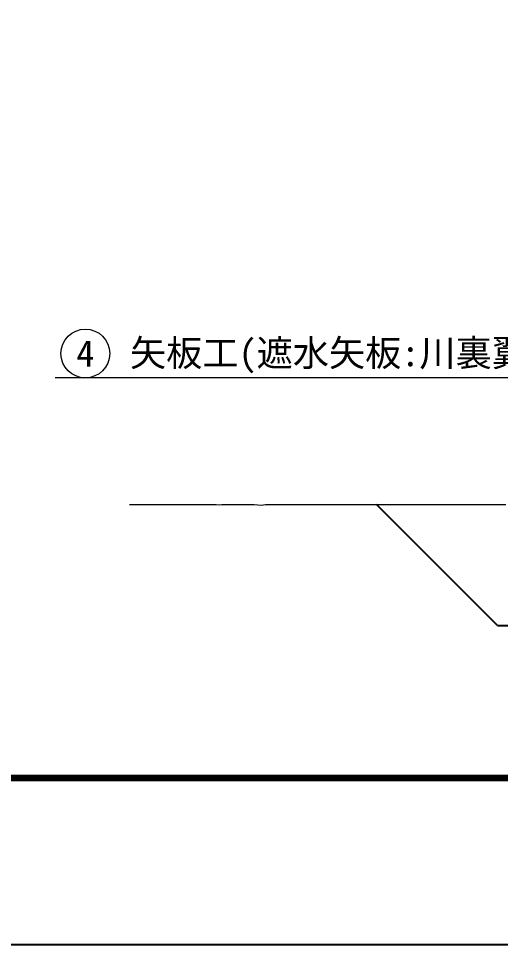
# Model space of a CAD drawing. Header units: millimetres. Extents: x -2078669 to -1085629, y -5987148 to 310365.
# Drawn here: x -1555512 to -1523719, y -802452 to -741313 of the extents above; entities that cross this region are included whole.
import ezdxf
from ezdxf.enums import TextEntityAlignment as Align

# ---------------------------------------------------------------- set-up
doc = ezdxf.new("R2010")
doc.units = ezdxf.units.MM
doc.header["$LTSCALE"] = 500
doc.layers.get('Defpoints').update_dxf_attribs({"color": 153})
for name, color, linetype, lineweight in [('D-BGD', 7, 'Continuous', 13), ('D-BYP-STR2', 6, 'Continuous', 25), ('D-BYP-STRC', 1, 'Continuous', 13), ('D-TTL', 2, 'Continuous', 140)]:
    doc.layers.add(name, color=color, linetype=linetype, lineweight=lineweight)
doc.styles.add('MS ゴシック', font='MS Gothic.ttf')

msp = doc.modelspace()

# ---------------------------------------------------------------- linework, layer by layer
at = {"layer": 'D-BGD', "linetype": 'Continuous', "lineweight": 13, "elevation": 708000}
msp.add_lwpolyline([(-1548198.4, -773399.6), (-1547866.3, -773399.6), (-1547729, -773399.6), (-1547490.3, -773399.6), (-1546813.5, -773399.6), (-1546424.5, -773399.6), (-1545898, -773399.6), (-1544982.7, -773399.6), (-1544982.3, -773399.6), (-1544066.8, -773399.6), (-1543540.6, -773399.6), (-1543151.3, -773399.6), (-1542474.1, -773399.6), (-1542235.8, -773423.4), (-1542098.8, -773399.6), (-1541320.2, -773399.6), (-1540657, -773399.6), (-1540404.7, -773399.6), (-1539965.8, -773399.6), (-1539489.2, -773447.1), (-1539215.2, -773399.6), (-1538573.6, -773399.6), (-1537773.4, -773399.6), (-1537658.1, -773399.6), (-1537457.5, -773399.6), (-1536742.6, -773399.6), (-1536331.6, -773399.6), (-1535827, -773399.6), (-1534949.3, -773399.6), (-1534911.5, -773403.4), (-1534889.8, -773399.6), (-1533996, -773399.6), (-1533448, -773399.6), (-1532441, -773399.6), (-1532006.2, -773399.6), (-1531249.4, -773399.6), (-1530564.4, -773399.6), (-1530333.8, -773399.6), (-1529932.7, -773399.6), (-1529418.3, -773399.6), (-1529122.6, -773399.6), (-1528502.8, -773399.6), (-1527680.8, -773399.6), (-1527587.2, -773399.6), (-1527424.4, -773399.6), (-1526671.7, -773399.6), (-1526239, -773399.6), (-1525756.2, -773399.6), (-1524916.2, -773399.6), (-1524840.6, -773407.2), (-1524797.2, -773399.6), (-1523925.1, -773399.6), (-1523355.4, -773399.6)], dxfattribs=at)
at = {"layer": 'D-BYP-STR2', "ltscale": 1500}
for q in [(-1531906.9, -773399.6, 708000), (-1489406.9, -781399.6, 708000)]:
    msp.add_line((-1523906.9, -781399.6, 708000), q, dxfattribs=at)
at = {"layer": 'D-BYP-STRC'}
msp.add_line((-1516698.6, -765042.1), (-1553098.6, -765042.1), dxfattribs=at)
msp.add_circle((-1551103.2, -763432.1), 1610, dxfattribs=at)
at = {"layer": 'D-TTL'}
msp.add_line((-1777887.6, -791452.3), (-1377887.6, -791452.3), dxfattribs=at)
at = {"layer": 'Defpoints', "color": 1}
msp.add_lwpolyline([(-1788137.6, -802452.3), (-1367637.6, -802452.3), (-1367637.6, -505452.3), (-1788137.6, -505452.3)], close=True, dxfattribs=at)

# ---------------------------------------------------------------- texts
at = {"layer": 'D-BYP-STRC', "style": 'MS ゴシック'}
msp.add_text('矢板工(遮水矢板:川裏翼壁部)', height=1750, dxfattribs=at).set_placement((-1548157.2, -763396.3), align=Align.MIDDLE_LEFT)
msp.add_text('4', height=1750, dxfattribs=at).set_placement((-1551103.2, -763432.1), align=Align.MIDDLE_CENTER)

doc.saveas('drawing.dxf')
